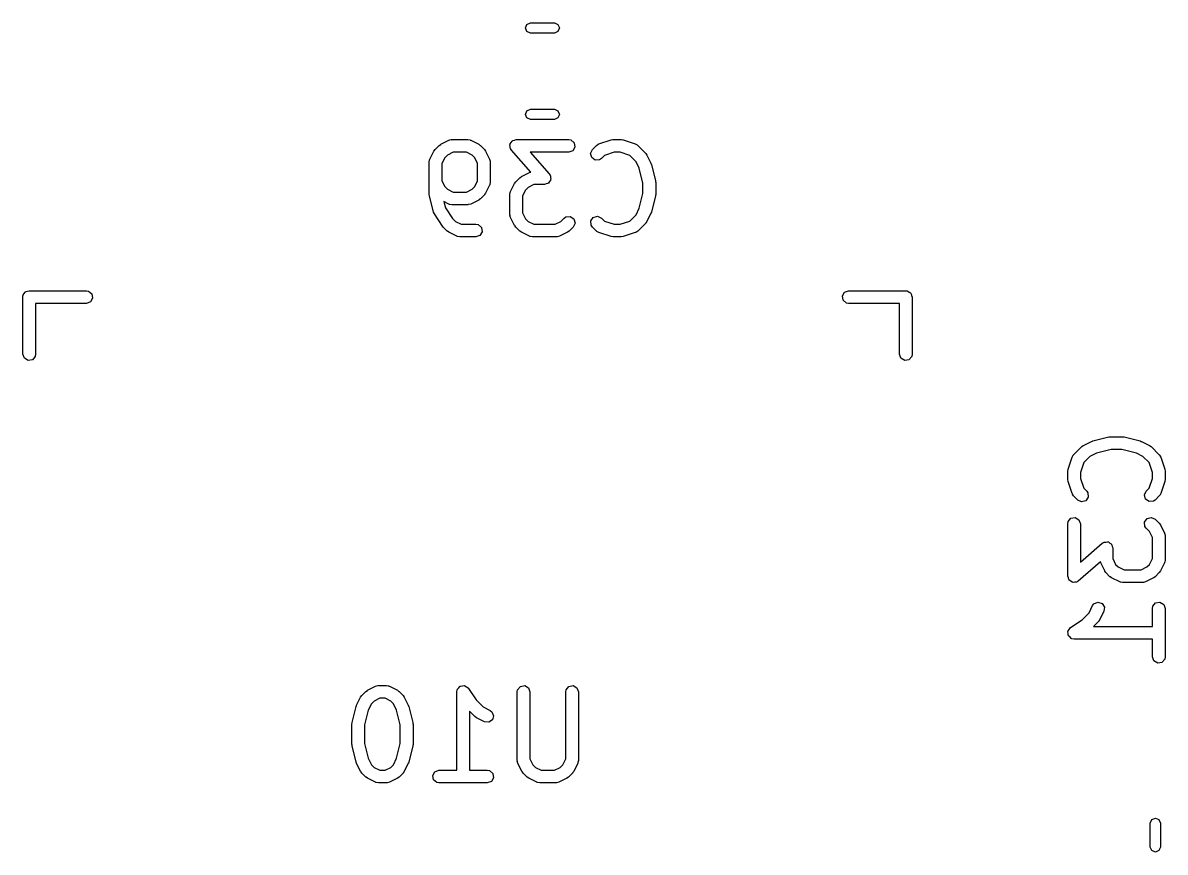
# Model space of a CAD drawing. Extents: x 0.17 to 5.44, y -2.52 to 1.79.
# Drawn here: x 2.283 to 2.814, y 1.152 to 1.537 of the extents above; entities that cross this region are included whole.
import ezdxf

# ---------------------------------------------------------------- set-up
doc = ezdxf.new("R2010")
doc.units = 0
doc.header["$MEASUREMENT"] = 0
doc.layers.add('BLACK', color=7, linetype='CONTINUOUS')

msp = doc.modelspace()

# ---------------------------------------------------------------- linework, layer by layer
at = {"layer": 'BLACK', "linetype": 'CONTINUOUS'}
for p, q in [((2.5171, 1.53508), (2.5178, 1.53675)), ((2.5178, 1.53341), (2.5171, 1.53508)), ((2.5178, 1.53675), (2.51947, 1.53744)), ((2.51947, 1.53744), (2.53053, 1.53744)), ((2.53053, 1.53744), (2.5322, 1.53675)), ((2.5322, 1.53675), (2.5329, 1.53508)), ((2.5329, 1.53508), (2.5322, 1.53341)), ((2.51947, 1.53272), (2.5178, 1.53341)), ((2.53053, 1.53272), (2.51947, 1.53272)), ((2.5322, 1.53341), (2.53053, 1.53272)), ((2.5171, 1.49492), (2.5178, 1.49659)), ((2.5178, 1.49325), (2.5171, 1.49492)), ((2.5178, 1.49659), (2.51947, 1.49728)), ((2.51947, 1.49256), (2.5178, 1.49325)), ((2.51947, 1.49728), (2.53053, 1.49728)), ((2.53053, 1.49256), (2.51947, 1.49256)), ((2.53053, 1.49728), (2.5322, 1.49659)), ((2.5322, 1.49325), (2.53053, 1.49256)), ((2.5322, 1.49659), (2.5329, 1.49492)), ((2.5329, 1.49492), (2.5322, 1.49325)), ((2.47775, 1.48103), (2.4815, 1.4829)), ((2.4815, 1.4829), (2.48248, 1.48319)), ((2.48248, 1.48319), (2.48265, 1.48315)), ((2.48265, 1.48315), (2.48282, 1.48321)), ((2.48282, 1.48321), (2.49032, 1.48321)), ((2.49032, 1.48321), (2.49133, 1.48304)), ((2.49133, 1.48304), (2.49146, 1.48292)), ((2.49146, 1.48292), (2.49164, 1.4829)), ((2.49164, 1.4829), (2.49539, 1.48103)), ((2.51002, 1.48121), (2.51052, 1.48183)), ((2.51052, 1.48183), (2.51092, 1.48252)), ((2.51092, 1.48252), (2.51114, 1.4826)), ((2.51114, 1.4826), (2.51129, 1.48279)), ((2.51129, 1.48279), (2.51207, 1.48294)), ((2.51207, 1.48294), (2.51281, 1.48321)), ((2.51281, 1.48321), (2.53719, 1.48321)), ((2.53719, 1.48321), (2.5382, 1.48304)), ((2.5382, 1.48304), (2.53974, 1.48174)), ((2.53974, 1.48174), (2.54009, 1.47975)), ((2.55125, 1.48119), (2.55687, 1.48306)), ((2.55687, 1.48306), (2.55775, 1.48319)), ((2.55775, 1.48319), (2.55781, 1.48321)), ((2.55781, 1.48321), (2.56156, 1.48321)), ((2.56156, 1.48321), (2.56243, 1.48306)), ((2.56243, 1.48306), (2.56249, 1.48306)), ((2.56249, 1.48306), (2.56812, 1.48119)), ((2.47268, 1.47408), (2.47455, 1.47783)), ((2.47455, 1.47783), (2.47508, 1.47854)), ((2.47508, 1.47854), (2.47511, 1.4786)), ((2.47511, 1.4786), (2.47698, 1.48047)), ((2.47698, 1.48047), (2.4777, 1.48098)), ((2.4777, 1.48098), (2.47775, 1.48103)), ((2.48351, 1.47731), (2.48082, 1.47596)), ((2.48962, 1.47731), (2.48351, 1.47731)), ((2.49232, 1.47596), (2.48962, 1.47731)), ((2.49539, 1.48103), (2.4961, 1.4805)), ((2.4961, 1.4805), (2.49615, 1.48047)), ((2.49615, 1.48047), (2.49803, 1.4786)), ((2.49803, 1.4786), (2.49854, 1.47788)), ((2.49854, 1.47788), (2.49858, 1.47783)), ((2.49858, 1.47783), (2.50046, 1.47408)), ((2.50991, 1.48077), (2.51002, 1.48098)), ((2.51004, 1.47999), (2.50991, 1.48077)), ((2.51002, 1.48098), (2.51002, 1.48121)), ((2.51006, 1.47919), (2.51004, 1.47999)), ((2.51024, 1.4789), (2.51006, 1.47919)), ((2.51026, 1.47878), (2.51024, 1.4789)), ((2.51036, 1.4787), (2.51026, 1.47878)), ((2.51059, 1.47832), (2.51036, 1.4787)), ((2.51956, 1.46807), (2.51059, 1.47832)), ((2.53719, 1.47731), (2.51932, 1.47731)), ((2.51932, 1.47731), (2.52816, 1.46721)), ((2.53908, 1.478), (2.53719, 1.47731)), ((2.54009, 1.47975), (2.53908, 1.478)), ((2.54737, 1.47677), (2.54822, 1.4786)), ((2.54789, 1.47482), (2.54737, 1.47677)), ((2.54822, 1.4786), (2.5501, 1.48047)), ((2.5501, 1.48047), (2.55094, 1.48106)), ((2.55094, 1.48106), (2.55111, 1.48108)), ((2.55111, 1.48108), (2.55125, 1.48119)), ((2.55829, 1.47731), (2.55378, 1.47581)), ((2.56108, 1.47731), (2.55829, 1.47731)), ((2.56559, 1.47581), (2.56108, 1.47731)), ((2.56812, 1.48119), (2.56902, 1.4807)), ((2.56902, 1.4807), (2.56911, 1.48055)), ((2.56911, 1.48055), (2.56927, 1.48047)), ((2.56927, 1.48047), (2.57302, 1.47672)), ((2.57302, 1.47672), (2.57353, 1.476)), ((2.47237, 1.47276), (2.47254, 1.47377)), ((2.47237, 1.45776), (2.47237, 1.47276)), ((2.47254, 1.47377), (2.47266, 1.47391)), ((2.47266, 1.47391), (2.47268, 1.47408)), ((2.47962, 1.47476), (2.47827, 1.47206)), ((2.47827, 1.47206), (2.47827, 1.46408)), ((2.48082, 1.47596), (2.47962, 1.47476)), ((2.49351, 1.47476), (2.49232, 1.47596)), ((2.49486, 1.47206), (2.49351, 1.47476)), ((2.49486, 1.46408), (2.49486, 1.47206)), ((2.50046, 1.47408), (2.50075, 1.4731)), ((2.50075, 1.4731), (2.50071, 1.47293)), ((2.50071, 1.47293), (2.50077, 1.47276)), ((2.50077, 1.47276), (2.50077, 1.46339)), ((2.54955, 1.47366), (2.54789, 1.47482)), ((2.55156, 1.47383), (2.54955, 1.47366)), ((2.5524, 1.47442), (2.55156, 1.47383)), ((2.55378, 1.47581), (2.5524, 1.47442)), ((2.56851, 1.47289), (2.56559, 1.47581)), ((2.57002, 1.46986), (2.56851, 1.47289)), ((2.57353, 1.476), (2.57357, 1.47596)), ((2.57357, 1.47596), (2.57545, 1.47221)), ((2.57545, 1.47221), (2.57559, 1.47172)), ((2.57559, 1.47172), (2.57567, 1.4716)), ((2.57567, 1.4716), (2.57755, 1.4641)), ((2.51448, 1.46548), (2.5152, 1.46598)), ((2.5152, 1.46598), (2.51524, 1.46603)), ((2.51524, 1.46603), (2.51899, 1.4679)), ((2.51899, 1.4679), (2.51956, 1.46807)), ((2.52816, 1.46721), (2.52839, 1.46683)), ((2.52839, 1.46683), (2.52849, 1.46674)), ((2.52849, 1.46674), (2.52852, 1.46662)), ((2.52852, 1.46662), (2.52869, 1.46633)), ((2.52869, 1.46633), (2.52871, 1.46553)), ((2.57173, 1.46302), (2.57002, 1.46986)), ((2.47827, 1.46408), (2.47962, 1.46139)), ((2.47962, 1.46139), (2.48082, 1.46019)), ((2.49232, 1.46019), (2.49351, 1.46139)), ((2.49351, 1.46139), (2.49486, 1.46408)), ((2.50046, 1.46207), (2.49858, 1.45832)), ((2.50048, 1.46224), (2.50046, 1.46207)), ((2.50059, 1.46238), (2.50048, 1.46224)), ((2.50077, 1.46339), (2.50059, 1.46238)), ((2.51017, 1.45908), (2.51205, 1.46283)), ((2.51205, 1.46283), (2.51257, 1.46354)), ((2.51257, 1.46354), (2.5126, 1.4636)), ((2.5126, 1.4636), (2.51448, 1.46548)), ((2.51831, 1.46096), (2.51712, 1.45976)), ((2.52101, 1.46231), (2.51831, 1.46096)), ((2.52594, 1.46231), (2.52101, 1.46231)), ((2.52669, 1.46258), (2.52594, 1.46231)), ((2.52747, 1.46274), (2.52669, 1.46258)), ((2.52761, 1.46292), (2.52747, 1.46274)), ((2.52784, 1.463), (2.52761, 1.46292)), ((2.52823, 1.46369), (2.52784, 1.463)), ((2.52873, 1.46431), (2.52823, 1.46369)), ((2.52871, 1.46553), (2.52885, 1.46475)), ((2.52885, 1.46475), (2.52873, 1.46455)), ((2.52873, 1.46455), (2.52873, 1.46431)), ((2.57173, 1.45813), (2.57173, 1.46302)), ((2.57755, 1.4641), (2.57759, 1.46352)), ((2.57759, 1.46352), (2.57763, 1.46339)), ((2.57763, 1.46339), (2.57763, 1.45776)), ((2.47241, 1.45764), (2.47237, 1.45776)), ((2.47245, 1.45705), (2.47241, 1.45764)), ((2.47433, 1.44955), (2.47245, 1.45705)), ((2.48082, 1.46019), (2.48351, 1.45884)), ((2.48351, 1.45884), (2.48962, 1.45884)), ((2.48962, 1.45884), (2.49232, 1.46019)), ((2.49539, 1.45512), (2.49164, 1.45325)), ((2.49543, 1.45517), (2.49539, 1.45512)), ((2.49615, 1.45568), (2.49543, 1.45517)), ((2.49803, 1.45755), (2.49615, 1.45568)), ((2.49806, 1.45761), (2.49803, 1.45755)), ((2.49858, 1.45832), (2.49806, 1.45761)), ((2.50986, 1.45776), (2.51004, 1.45877)), ((2.50986, 1.44839), (2.50986, 1.45776)), ((2.51004, 1.45877), (2.51015, 1.45891)), ((2.51015, 1.45891), (2.51017, 1.45908)), ((2.51712, 1.45976), (2.51577, 1.45707)), ((2.51577, 1.45707), (2.51577, 1.44909)), ((2.57002, 1.45129), (2.57173, 1.45813)), ((2.57755, 1.45705), (2.57567, 1.44955)), ((2.57763, 1.45776), (2.57753, 1.45718)), ((2.57753, 1.45718), (2.57755, 1.45705)), ((2.4815, 1.45325), (2.4792, 1.45439)), ((2.4792, 1.45439), (2.47993, 1.45148)), ((2.47993, 1.45148), (2.48324, 1.44652)), ((2.48167, 1.45323), (2.4815, 1.45325)), ((2.48181, 1.45311), (2.48167, 1.45323)), ((2.48282, 1.45294), (2.48181, 1.45311)), ((2.49032, 1.45294), (2.48282, 1.45294)), ((2.49048, 1.453), (2.49032, 1.45294)), ((2.49065, 1.45296), (2.49048, 1.453)), ((2.49164, 1.45325), (2.49065, 1.45296)), ((2.56851, 1.44826), (2.57002, 1.45129)), ((2.47434, 1.44953), (2.47433, 1.44955)), ((2.47474, 1.44863), (2.47434, 1.44953)), ((2.47849, 1.443), (2.47474, 1.44863)), ((2.48324, 1.44652), (2.48457, 1.44519)), ((2.48457, 1.44519), (2.48726, 1.44384)), ((2.50992, 1.44822), (2.50986, 1.44839)), ((2.50988, 1.44805), (2.50992, 1.44822)), ((2.51017, 1.44707), (2.50988, 1.44805)), ((2.51205, 1.44332), (2.51017, 1.44707)), ((2.51577, 1.44909), (2.51712, 1.44639)), ((2.51712, 1.44639), (2.51831, 1.44519)), ((2.51831, 1.44519), (2.52101, 1.44384)), ((2.53086, 1.44384), (2.53356, 1.44519)), ((2.53356, 1.44519), (2.5351, 1.44673)), ((2.5351, 1.44673), (2.53594, 1.44732)), ((2.53594, 1.44732), (2.53795, 1.44749)), ((2.53795, 1.44749), (2.5396, 1.44633)), ((2.54013, 1.44438), (2.53927, 1.44255)), ((2.5396, 1.44633), (2.54013, 1.44438)), ((2.54746, 1.4454), (2.54862, 1.44706)), ((2.54763, 1.44339), (2.54746, 1.4454)), ((2.54862, 1.44706), (2.55057, 1.44758)), ((2.55057, 1.44758), (2.5524, 1.44673)), ((2.5524, 1.44673), (2.55378, 1.44535)), ((2.55378, 1.44535), (2.55829, 1.44384)), ((2.56108, 1.44384), (2.56559, 1.44535)), ((2.56559, 1.44535), (2.56851, 1.44826)), ((2.57302, 1.44443), (2.56927, 1.44068)), ((2.57305, 1.44449), (2.57302, 1.44443)), ((2.57357, 1.44519), (2.57305, 1.44449)), ((2.57545, 1.44894), (2.57357, 1.44519)), ((2.57546, 1.44908), (2.57545, 1.44894)), ((2.57567, 1.44955), (2.57546, 1.44908)), ((2.4786, 1.44292), (2.47849, 1.443)), ((2.47886, 1.44255), (2.4786, 1.44292)), ((2.48073, 1.44068), (2.47886, 1.44255)), ((2.48079, 1.44065), (2.48073, 1.44068)), ((2.4815, 1.44012), (2.48079, 1.44065)), ((2.48525, 1.43825), (2.4815, 1.44012)), ((2.48726, 1.44384), (2.49407, 1.44384)), ((2.49407, 1.44384), (2.49508, 1.44367)), ((2.49508, 1.44367), (2.49662, 1.44237)), ((2.49697, 1.44038), (2.49596, 1.43863)), ((2.49662, 1.44237), (2.49697, 1.44038)), ((2.51209, 1.44328), (2.51205, 1.44332)), ((2.5126, 1.44255), (2.51209, 1.44328)), ((2.51448, 1.44068), (2.5126, 1.44255)), ((2.51453, 1.44065), (2.51448, 1.44068)), ((2.51524, 1.44012), (2.51453, 1.44065)), ((2.51899, 1.43825), (2.51524, 1.44012)), ((2.52101, 1.44384), (2.53086, 1.44384)), ((2.53663, 1.44012), (2.53288, 1.43825)), ((2.53668, 1.44017), (2.53663, 1.44012)), ((2.5374, 1.44068), (2.53668, 1.44017)), ((2.53927, 1.44255), (2.5374, 1.44068)), ((2.54822, 1.44255), (2.54763, 1.44339)), ((2.5501, 1.44068), (2.54822, 1.44255)), ((2.55026, 1.4406), (2.5501, 1.44068)), ((2.55035, 1.44045), (2.55026, 1.4406)), ((2.55125, 1.43996), (2.55035, 1.44045)), ((2.55687, 1.43809), (2.55125, 1.43996)), ((2.55829, 1.44384), (2.56108, 1.44384)), ((2.56812, 1.43996), (2.56249, 1.43809)), ((2.56825, 1.44007), (2.56812, 1.43996)), ((2.56843, 1.44009), (2.56825, 1.44007)), ((2.56927, 1.44068), (2.56843, 1.44009)), ((2.48542, 1.43823), (2.48525, 1.43825)), ((2.48556, 1.43812), (2.48542, 1.43823)), ((2.48657, 1.43794), (2.48556, 1.43812)), ((2.49407, 1.43794), (2.48657, 1.43794)), ((2.49596, 1.43863), (2.49407, 1.43794)), ((2.51917, 1.43823), (2.51899, 1.43825)), ((2.5193, 1.43812), (2.51917, 1.43823)), ((2.52031, 1.43794), (2.5193, 1.43812)), ((2.53156, 1.43794), (2.52031, 1.43794)), ((2.53173, 1.438), (2.53156, 1.43794)), ((2.5319, 1.43796), (2.53173, 1.438)), ((2.53288, 1.43825), (2.5319, 1.43796)), ((2.55694, 1.43809), (2.55687, 1.43809)), ((2.55781, 1.43794), (2.55694, 1.43809)), ((2.56156, 1.43794), (2.55781, 1.43794)), ((2.56162, 1.43796), (2.56156, 1.43794)), ((2.56249, 1.43809), (2.56162, 1.43796)), ((2.28477, 1.41239), (2.28494, 1.4126)), ((2.28494, 1.4126), (2.2857, 1.41273)), ((2.2857, 1.41273), (2.28642, 1.41299)), ((2.28642, 1.41299), (2.31299, 1.41299)), ((2.31299, 1.41299), (2.314, 1.41281)), ((2.314, 1.41281), (2.31555, 1.41152)), ((2.66542, 1.4123), (2.66732, 1.41299)), ((2.66732, 1.41299), (2.6939, 1.41299)), ((2.6939, 1.41299), (2.69428, 1.41292)), ((2.69428, 1.41292), (2.69441, 1.41295)), ((2.69441, 1.41295), (2.69452, 1.41288)), ((2.69452, 1.41288), (2.69491, 1.41281)), ((2.69491, 1.41281), (2.6955, 1.41232)), ((2.28346, 1.41004), (2.28353, 1.41042)), ((2.28346, 1.38346), (2.28346, 1.41004)), ((2.28351, 1.41055), (2.28357, 1.41067)), ((2.28353, 1.41042), (2.28351, 1.41055)), ((2.28357, 1.41067), (2.28364, 1.41105)), ((2.28364, 1.41105), (2.28414, 1.41164)), ((2.28414, 1.41164), (2.28452, 1.4123)), ((2.28452, 1.4123), (2.28477, 1.41239)), ((2.31489, 1.40778), (2.31299, 1.40709)), ((2.3159, 1.40953), (2.31489, 1.40778)), ((2.31555, 1.41152), (2.3159, 1.40953)), ((2.66441, 1.41055), (2.66542, 1.4123)), ((2.66477, 1.40856), (2.66441, 1.41055)), ((2.66631, 1.40726), (2.66477, 1.40856)), ((2.66732, 1.40709), (2.66631, 1.40726)), ((2.6955, 1.41232), (2.69616, 1.41194)), ((2.69616, 1.41194), (2.69625, 1.41169)), ((2.69625, 1.41169), (2.69645, 1.41152)), ((2.69645, 1.41152), (2.69659, 1.41076)), ((2.69659, 1.41076), (2.69685, 1.41004)), ((2.69685, 1.41004), (2.69685, 1.38346)), ((2.31299, 1.40709), (2.28937, 1.40709)), ((2.28937, 1.40709), (2.28937, 1.38346)), ((2.69094, 1.40709), (2.66732, 1.40709)), ((2.69094, 1.38346), (2.69094, 1.40709)), ((2.28416, 1.38157), (2.28346, 1.38346)), ((2.2859, 1.38056), (2.28416, 1.38157)), ((2.28789, 1.38091), (2.2859, 1.38056)), ((2.28919, 1.38245), (2.28789, 1.38091)), ((2.28937, 1.38346), (2.28919, 1.38245)), ((2.69164, 1.38157), (2.69094, 1.38346)), ((2.69338, 1.38056), (2.69164, 1.38157)), ((2.69537, 1.38091), (2.69338, 1.38056)), ((2.69667, 1.38245), (2.69537, 1.38091)), ((2.69685, 1.38346), (2.69667, 1.38245)), ((2.7808, 1.34317), (2.7883, 1.34505)), ((2.7883, 1.34505), (2.78889, 1.34509)), ((2.78889, 1.34509), (2.78901, 1.34513)), ((2.78901, 1.34513), (2.79464, 1.34513)), ((2.79464, 1.34513), (2.79522, 1.34503)), ((2.79522, 1.34503), (2.79535, 1.34505)), ((2.79535, 1.34505), (2.80285, 1.34317)), ((2.77193, 1.33677), (2.77568, 1.34052)), ((2.77568, 1.34052), (2.7764, 1.34103)), ((2.7764, 1.34103), (2.77644, 1.34107)), ((2.77644, 1.34107), (2.78019, 1.34295)), ((2.78019, 1.34295), (2.78068, 1.34309)), ((2.78068, 1.34309), (2.7808, 1.34317)), ((2.78938, 1.33923), (2.78255, 1.33752)), ((2.79427, 1.33923), (2.78938, 1.33923)), ((2.80111, 1.33752), (2.79427, 1.33923)), ((2.80285, 1.34317), (2.80332, 1.34296)), ((2.80332, 1.34296), (2.80346, 1.34295)), ((2.80346, 1.34295), (2.80721, 1.34107)), ((2.80721, 1.34107), (2.80792, 1.34055)), ((2.80792, 1.34055), (2.80797, 1.34052)), ((2.80797, 1.34052), (2.81172, 1.33677)), ((2.76934, 1.32999), (2.77121, 1.33562)), ((2.77121, 1.33562), (2.7717, 1.33652)), ((2.7717, 1.33652), (2.77185, 1.33661)), ((2.77185, 1.33661), (2.77193, 1.33677)), ((2.7766, 1.33309), (2.77509, 1.32858)), ((2.77951, 1.336), (2.7766, 1.33309)), ((2.78255, 1.33752), (2.77951, 1.336)), ((2.80414, 1.336), (2.80111, 1.33752)), ((2.80706, 1.33309), (2.80414, 1.336)), ((2.80856, 1.32858), (2.80706, 1.33309)), ((2.81172, 1.33677), (2.81231, 1.33593)), ((2.81231, 1.33593), (2.81233, 1.33575)), ((2.81233, 1.33575), (2.81244, 1.33562)), ((2.81244, 1.33562), (2.81431, 1.32999)), ((2.76919, 1.32906), (2.76934, 1.32993)), ((2.76919, 1.32531), (2.76919, 1.32906)), ((2.76934, 1.32993), (2.76934, 1.32999)), ((2.77509, 1.32858), (2.77509, 1.32579)), ((2.80856, 1.32579), (2.80856, 1.32858)), ((2.81431, 1.32999), (2.81444, 1.32912)), ((2.81444, 1.32912), (2.81446, 1.32906)), ((2.81446, 1.32906), (2.81446, 1.32531)), ((2.76921, 1.32525), (2.76919, 1.32531)), ((2.76934, 1.32437), (2.76921, 1.32525)), ((2.77121, 1.31875), (2.76934, 1.32437)), ((2.77509, 1.32579), (2.7766, 1.32128)), ((2.80706, 1.32128), (2.80856, 1.32579)), ((2.81431, 1.32437), (2.81244, 1.31875)), ((2.81446, 1.32531), (2.81431, 1.32444)), ((2.81431, 1.32444), (2.81431, 1.32437)), ((2.77132, 1.31861), (2.77121, 1.31875)), ((2.77134, 1.31844), (2.77132, 1.31861)), ((2.77193, 1.3176), (2.77134, 1.31844)), ((2.7738, 1.31572), (2.77193, 1.3176)), ((2.7766, 1.32128), (2.77798, 1.3199)), ((2.77874, 1.31705), (2.77758, 1.31539)), ((2.77798, 1.3199), (2.77857, 1.31906)), ((2.77857, 1.31906), (2.77874, 1.31705)), ((2.80482, 1.31807), (2.80567, 1.3199)), ((2.80534, 1.31612), (2.80482, 1.31807)), ((2.80567, 1.3199), (2.80706, 1.32128)), ((2.81172, 1.3176), (2.80985, 1.31572)), ((2.8118, 1.31776), (2.81172, 1.3176)), ((2.81195, 1.31785), (2.8118, 1.31776)), ((2.81244, 1.31875), (2.81195, 1.31785)), ((2.77563, 1.31487), (2.7738, 1.31572)), ((2.77758, 1.31539), (2.77563, 1.31487)), ((2.807, 1.31496), (2.80534, 1.31612)), ((2.80901, 1.31513), (2.807, 1.31496)), ((2.80985, 1.31572), (2.80901, 1.31513)), ((2.76937, 1.3057), (2.77066, 1.30724)), ((2.77066, 1.30724), (2.77265, 1.30759)), ((2.77265, 1.30759), (2.7744, 1.30658)), ((2.7744, 1.30658), (2.77509, 1.30469)), ((2.80491, 1.30545), (2.80607, 1.3071)), ((2.80607, 1.3071), (2.80802, 1.30763)), ((2.80802, 1.30763), (2.80985, 1.30677)), ((2.80985, 1.30677), (2.81172, 1.3049)), ((2.76919, 1.30469), (2.76937, 1.3057)), ((2.76919, 1.28031), (2.76919, 1.30469)), ((2.77509, 1.30469), (2.77509, 1.28682)), ((2.80509, 1.30344), (2.80491, 1.30545)), ((2.80567, 1.3026), (2.80509, 1.30344)), ((2.80721, 1.30106), (2.80567, 1.3026)), ((2.80856, 1.29836), (2.80721, 1.30106)), ((2.81172, 1.3049), (2.81223, 1.30418)), ((2.81223, 1.30418), (2.81228, 1.30413)), ((2.81228, 1.30413), (2.81415, 1.30038)), ((2.77509, 1.28682), (2.78519, 1.29566)), ((2.78519, 1.29566), (2.78557, 1.29589)), ((2.78557, 1.29589), (2.78566, 1.29599)), ((2.78566, 1.29599), (2.78578, 1.29602)), ((2.78578, 1.29602), (2.78607, 1.29619)), ((2.78607, 1.29619), (2.78687, 1.29621)), ((2.78687, 1.29621), (2.78765, 1.29635)), ((2.78765, 1.29635), (2.78786, 1.29623)), ((2.78786, 1.29623), (2.78809, 1.29623)), ((2.78809, 1.29623), (2.78871, 1.29573)), ((2.78871, 1.29573), (2.7894, 1.29534)), ((2.80856, 1.28851), (2.80856, 1.29836)), ((2.81415, 1.30038), (2.81444, 1.2994)), ((2.81444, 1.2994), (2.8144, 1.29923)), ((2.8144, 1.29923), (2.81446, 1.29906)), ((2.81446, 1.29906), (2.81446, 1.28781)), ((2.7894, 1.29534), (2.78948, 1.29511)), ((2.78948, 1.29511), (2.78967, 1.29497)), ((2.78967, 1.29497), (2.78982, 1.29419)), ((2.78982, 1.29419), (2.79009, 1.29344)), ((2.79009, 1.29344), (2.79009, 1.28851)), ((2.78433, 1.28706), (2.77409, 1.27809)), ((2.7845, 1.28649), (2.78433, 1.28706)), ((2.78637, 1.28274), (2.7845, 1.28649)), ((2.79009, 1.28851), (2.79144, 1.28581)), ((2.79144, 1.28581), (2.79264, 1.28462)), ((2.80601, 1.28462), (2.80721, 1.28581)), ((2.80721, 1.28581), (2.80856, 1.28851)), ((2.81415, 1.28649), (2.81228, 1.28274)), ((2.81417, 1.28667), (2.81415, 1.28649)), ((2.81429, 1.2868), (2.81417, 1.28667)), ((2.81446, 1.28781), (2.81429, 1.2868)), ((2.76946, 1.27957), (2.76919, 1.28031)), ((2.78642, 1.2827), (2.78637, 1.28274)), ((2.78693, 1.28198), (2.78642, 1.2827)), ((2.7888, 1.2801), (2.78693, 1.28198)), ((2.78886, 1.28007), (2.7888, 1.2801)), ((2.78957, 1.27955), (2.78886, 1.28007)), ((2.79264, 1.28462), (2.79534, 1.28327)), ((2.79534, 1.28327), (2.80331, 1.28327)), ((2.80331, 1.28327), (2.80601, 1.28462)), ((2.80985, 1.2801), (2.80913, 1.27959)), ((2.81172, 1.28198), (2.80985, 1.2801)), ((2.81175, 1.28203), (2.81172, 1.28198)), ((2.81228, 1.28274), (2.81175, 1.28203)), ((2.76961, 1.27879), (2.76946, 1.27957)), ((2.7698, 1.27864), (2.76961, 1.27879)), ((2.76988, 1.27842), (2.7698, 1.27864)), ((2.77057, 1.27802), (2.76988, 1.27842)), ((2.77119, 1.27752), (2.77057, 1.27802)), ((2.77142, 1.27752), (2.77119, 1.27752)), ((2.77163, 1.27741), (2.77142, 1.27752)), ((2.77241, 1.27754), (2.77163, 1.27741)), ((2.77321, 1.27756), (2.77241, 1.27754)), ((2.7735, 1.27774), (2.77321, 1.27756)), ((2.77362, 1.27776), (2.7735, 1.27774)), ((2.77371, 1.27786), (2.77362, 1.27776)), ((2.77409, 1.27809), (2.77371, 1.27786)), ((2.79332, 1.27767), (2.78957, 1.27955)), ((2.79349, 1.27765), (2.79332, 1.27767)), ((2.79363, 1.27754), (2.79349, 1.27765)), ((2.79464, 1.27736), (2.79363, 1.27754)), ((2.80401, 1.27736), (2.79464, 1.27736)), ((2.80418, 1.27742), (2.80401, 1.27736)), ((2.80435, 1.27738), (2.80418, 1.27742)), ((2.80533, 1.27767), (2.80435, 1.27738)), ((2.80908, 1.27955), (2.80533, 1.27767)), ((2.80913, 1.27959), (2.80908, 1.27955)), ((2.77909, 1.26332), (2.78075, 1.26664)), ((2.78075, 1.26664), (2.78136, 1.26746)), ((2.78136, 1.26746), (2.78321, 1.26826)), ((2.78321, 1.26826), (2.78515, 1.26769)), ((2.78603, 1.264), (2.78416, 1.26025)), ((2.78515, 1.26769), (2.78626, 1.266)), ((2.78626, 1.266), (2.78603, 1.264)), ((2.80856, 1.26532), (2.80874, 1.26633)), ((2.80856, 1.25702), (2.80856, 1.26532)), ((2.80874, 1.26633), (2.81003, 1.26787)), ((2.81003, 1.26787), (2.81202, 1.26822)), ((2.81202, 1.26822), (2.81377, 1.26721)), ((2.81377, 1.26721), (2.81446, 1.26532)), ((2.81446, 1.26532), (2.81446, 1.24282)), ((2.7705, 1.25652), (2.77588, 1.26011)), ((2.77588, 1.26011), (2.77909, 1.26332)), ((2.7836, 1.25948), (2.78114, 1.25702)), ((2.78363, 1.25954), (2.7836, 1.25948)), ((2.78416, 1.26025), (2.78363, 1.25954)), ((2.76923, 1.25458), (2.76932, 1.25473)), ((2.76938, 1.25374), (2.76923, 1.25458)), ((2.76931, 1.2549), (2.76981, 1.25559)), ((2.76932, 1.25473), (2.76931, 1.2549)), ((2.76944, 1.25288), (2.76938, 1.25374)), ((2.76981, 1.25559), (2.77024, 1.25633)), ((2.77024, 1.25633), (2.7704, 1.25639)), ((2.7704, 1.25639), (2.7705, 1.25652)), ((2.78114, 1.25702), (2.80856, 1.25702)), ((2.76955, 1.25276), (2.76944, 1.25288)), ((2.76958, 1.25259), (2.76955, 1.25276)), ((2.77024, 1.25204), (2.76958, 1.25259)), ((2.77083, 1.25142), (2.77024, 1.25204)), ((2.771, 1.2514), (2.77083, 1.25142)), ((2.77113, 1.25129), (2.771, 1.2514)), ((2.77214, 1.25111), (2.77113, 1.25129)), ((2.80856, 1.25111), (2.77214, 1.25111)), ((2.80856, 1.24282), (2.80856, 1.25111)), ((2.80925, 1.24092), (2.80856, 1.24282)), ((2.81446, 1.24282), (2.81429, 1.24181)), ((2.811, 1.23991), (2.80925, 1.24092)), ((2.81299, 1.24026), (2.811, 1.23991)), ((2.81429, 1.24181), (2.81299, 1.24026)), ((2.44104, 1.2249), (2.44292, 1.22677)), ((2.44292, 1.22677), (2.44364, 1.22728)), ((2.44364, 1.22728), (2.44369, 1.22733)), ((2.44369, 1.22733), (2.44743, 1.2292)), ((2.44743, 1.2292), (2.44842, 1.22949)), ((2.44842, 1.22949), (2.44859, 1.22945)), ((2.44859, 1.22945), (2.44876, 1.22951)), ((2.44876, 1.22951), (2.4525, 1.22951)), ((2.4525, 1.22951), (2.45351, 1.22933)), ((2.45351, 1.22933), (2.45365, 1.22922)), ((2.45365, 1.22922), (2.45383, 1.2292)), ((2.45383, 1.2292), (2.45757, 1.22733)), ((2.45757, 1.22733), (2.45828, 1.2268)), ((2.45828, 1.2268), (2.45834, 1.22677)), ((2.45834, 1.22677), (2.46022, 1.2249)), ((2.48517, 1.22656), (2.48535, 1.22757)), ((2.48535, 1.22757), (2.48546, 1.2277)), ((2.48546, 1.2277), (2.48548, 1.22787)), ((2.48548, 1.22787), (2.4861, 1.22846)), ((2.4861, 1.22846), (2.48665, 1.22912)), ((2.48665, 1.22912), (2.48682, 1.22915)), ((2.48682, 1.22915), (2.48694, 1.22926)), ((2.48694, 1.22926), (2.48779, 1.22932)), ((2.48779, 1.22932), (2.48864, 1.22947)), ((2.48864, 1.22947), (2.48879, 1.22938)), ((2.48879, 1.22938), (2.48895, 1.22939)), ((2.48895, 1.22939), (2.48964, 1.22889)), ((2.48964, 1.22889), (2.49039, 1.22846)), ((2.49039, 1.22846), (2.49045, 1.2283)), ((2.49045, 1.2283), (2.49058, 1.2282)), ((2.49058, 1.2282), (2.49417, 1.22282)), ((2.51329, 1.22656), (2.51347, 1.22757)), ((2.51347, 1.22757), (2.51477, 1.22912)), ((2.51477, 1.22912), (2.51676, 1.22947)), ((2.51676, 1.22947), (2.51851, 1.22846)), ((2.51851, 1.22846), (2.5192, 1.22656)), ((2.53579, 1.22656), (2.53597, 1.22757)), ((2.53597, 1.22757), (2.53727, 1.22912)), ((2.53727, 1.22912), (2.53926, 1.22947)), ((2.53926, 1.22947), (2.54101, 1.22846)), ((2.54101, 1.22846), (2.5417, 1.22656)), ((2.43862, 1.22038), (2.44049, 1.22413)), ((2.44049, 1.22413), (2.44102, 1.22484)), ((2.44102, 1.22484), (2.44104, 1.2249)), ((2.44675, 1.22226), (2.44556, 1.22106)), ((2.44945, 1.22361), (2.44675, 1.22226)), ((2.45181, 1.22361), (2.44945, 1.22361)), ((2.45451, 1.22226), (2.45181, 1.22361)), ((2.4557, 1.22106), (2.45451, 1.22226)), ((2.46022, 1.2249), (2.46072, 1.22418)), ((2.46072, 1.22418), (2.46077, 1.22413)), ((2.46077, 1.22413), (2.46264, 1.22038)), ((2.48517, 1.19014), (2.48517, 1.22656)), ((2.49417, 1.22282), (2.49737, 1.21961)), ((2.51329, 1.19469), (2.51329, 1.22656)), ((2.5192, 1.22656), (2.5192, 1.19539)), ((2.53579, 1.19539), (2.53579, 1.22656)), ((2.5417, 1.22656), (2.5417, 1.19469)), ((2.43652, 1.21228), (2.43839, 1.21978)), ((2.43839, 1.21978), (2.4386, 1.22024)), ((2.4386, 1.22024), (2.43862, 1.22038)), ((2.44404, 1.21803), (2.44233, 1.2112)), ((2.44556, 1.22106), (2.44404, 1.21803)), ((2.45722, 1.21803), (2.4557, 1.22106)), ((2.45893, 1.2112), (2.45722, 1.21803)), ((2.46264, 1.22038), (2.46279, 1.21989)), ((2.46279, 1.21989), (2.46287, 1.21978)), ((2.46287, 1.21978), (2.46474, 1.21228)), ((2.49354, 1.2151), (2.49108, 1.21756)), ((2.49108, 1.21756), (2.49108, 1.19014)), ((2.49737, 1.21961), (2.50069, 1.21795)), ((2.50069, 1.21795), (2.50152, 1.21734)), ((2.50152, 1.21734), (2.50232, 1.21549)), ((2.43643, 1.21156), (2.43653, 1.21214)), ((2.43643, 1.20219), (2.43643, 1.21156)), ((2.43653, 1.21214), (2.43652, 1.21228)), ((2.44233, 1.2112), (2.44233, 1.20255)), ((2.45893, 1.20255), (2.45893, 1.2112)), ((2.46474, 1.21228), (2.46478, 1.21169)), ((2.46478, 1.21169), (2.46483, 1.21156)), ((2.46483, 1.21156), (2.46483, 1.20219)), ((2.49359, 1.21507), (2.49354, 1.2151)), ((2.4943, 1.21454), (2.49359, 1.21507)), ((2.49805, 1.21267), (2.4943, 1.21454)), ((2.50006, 1.21244), (2.49805, 1.21267)), ((2.50175, 1.21355), (2.50006, 1.21244)), ((2.50232, 1.21549), (2.50175, 1.21355)), ((2.43648, 1.20206), (2.43643, 1.20219)), ((2.43652, 1.20147), (2.43648, 1.20206)), ((2.43839, 1.19397), (2.43652, 1.20147)), ((2.44233, 1.20255), (2.44404, 1.19572)), ((2.45722, 1.19572), (2.45893, 1.20255)), ((2.46474, 1.20147), (2.46287, 1.19397)), ((2.46483, 1.20219), (2.46473, 1.20161)), ((2.46473, 1.20161), (2.46474, 1.20147)), ((2.44404, 1.19572), (2.44556, 1.19269)), ((2.4557, 1.19269), (2.45722, 1.19572)), ((2.5192, 1.19539), (2.52055, 1.19269)), ((2.53444, 1.19269), (2.53579, 1.19539)), ((2.43847, 1.19386), (2.43839, 1.19397)), ((2.43862, 1.19337), (2.43847, 1.19386)), ((2.44049, 1.18962), (2.43862, 1.19337)), ((2.44054, 1.18957), (2.44049, 1.18962)), ((2.44104, 1.18885), (2.44054, 1.18957)), ((2.44556, 1.19269), (2.44675, 1.19149)), ((2.44675, 1.19149), (2.44945, 1.19014)), ((2.44945, 1.19014), (2.45181, 1.19014)), ((2.45181, 1.19014), (2.45451, 1.19149)), ((2.45451, 1.19149), (2.4557, 1.19269)), ((2.46077, 1.18962), (2.46024, 1.18891)), ((2.46264, 1.19337), (2.46077, 1.18962)), ((2.46266, 1.19351), (2.46264, 1.19337)), ((2.46287, 1.19397), (2.46266, 1.19351)), ((2.47397, 1.1877), (2.47498, 1.18945)), ((2.47498, 1.18945), (2.47688, 1.19014)), ((2.47688, 1.19014), (2.48517, 1.19014)), ((2.49108, 1.19014), (2.49937, 1.19014)), ((2.49937, 1.19014), (2.50038, 1.18996)), ((2.50038, 1.18996), (2.50193, 1.18867)), ((2.51335, 1.19452), (2.51329, 1.19469)), ((2.51331, 1.19435), (2.51335, 1.19452)), ((2.51361, 1.19337), (2.51331, 1.19435)), ((2.51548, 1.18962), (2.51361, 1.19337)), ((2.51553, 1.18957), (2.51548, 1.18962)), ((2.51603, 1.18885), (2.51553, 1.18957)), ((2.52055, 1.19269), (2.52175, 1.19149)), ((2.52175, 1.19149), (2.52444, 1.19014)), ((2.52444, 1.19014), (2.53055, 1.19014)), ((2.53055, 1.19014), (2.53325, 1.19149)), ((2.53325, 1.19149), (2.53444, 1.19269)), ((2.53951, 1.18962), (2.53898, 1.18891)), ((2.54138, 1.19337), (2.53951, 1.18962)), ((2.54141, 1.19354), (2.54138, 1.19337)), ((2.54152, 1.19368), (2.54141, 1.19354)), ((2.5417, 1.19469), (2.54152, 1.19368)), ((2.44292, 1.18698), (2.44104, 1.18885)), ((2.44298, 1.18695), (2.44292, 1.18698)), ((2.44369, 1.18642), (2.44298, 1.18695)), ((2.44743, 1.18455), (2.44369, 1.18642)), ((2.44761, 1.18453), (2.44743, 1.18455)), ((2.44775, 1.18442), (2.44761, 1.18453)), ((2.44876, 1.18424), (2.44775, 1.18442)), ((2.4525, 1.18424), (2.44876, 1.18424)), ((2.45267, 1.1843), (2.4525, 1.18424)), ((2.45284, 1.18426), (2.45267, 1.1843)), ((2.45383, 1.18455), (2.45284, 1.18426)), ((2.45757, 1.18642), (2.45383, 1.18455)), ((2.45762, 1.18647), (2.45757, 1.18642)), ((2.45834, 1.18698), (2.45762, 1.18647)), ((2.46022, 1.18885), (2.45834, 1.18698)), ((2.46024, 1.18891), (2.46022, 1.18885)), ((2.47432, 1.18571), (2.47397, 1.1877)), ((2.47587, 1.18442), (2.47432, 1.18571)), ((2.47688, 1.18424), (2.47587, 1.18442)), ((2.49937, 1.18424), (2.47688, 1.18424)), ((2.50127, 1.18493), (2.49937, 1.18424)), ((2.50228, 1.18668), (2.50127, 1.18493)), ((2.50193, 1.18867), (2.50228, 1.18668)), ((2.51791, 1.18698), (2.51603, 1.18885)), ((2.51797, 1.18695), (2.51791, 1.18698)), ((2.51868, 1.18642), (2.51797, 1.18695)), ((2.52243, 1.18455), (2.51868, 1.18642)), ((2.5226, 1.18453), (2.52243, 1.18455)), ((2.52274, 1.18442), (2.5226, 1.18453)), ((2.52375, 1.18424), (2.52274, 1.18442)), ((2.53124, 1.18424), (2.52375, 1.18424)), ((2.53141, 1.1843), (2.53124, 1.18424)), ((2.53158, 1.18426), (2.53141, 1.1843)), ((2.53257, 1.18455), (2.53158, 1.18426)), ((2.53631, 1.18642), (2.53257, 1.18455)), ((2.53636, 1.18647), (2.53631, 1.18642)), ((2.53708, 1.18698), (2.53636, 1.18647)), ((2.53896, 1.18885), (2.53708, 1.18698)), ((2.53898, 1.18891), (2.53896, 1.18885)), ((2.80756, 1.16553), (2.80825, 1.1672)), ((2.80756, 1.15447), (2.80756, 1.16553)), ((2.80825, 1.1672), (2.80992, 1.1679)), ((2.80992, 1.1679), (2.81159, 1.1672)), ((2.81159, 1.1672), (2.81228, 1.16553)), ((2.81228, 1.16553), (2.81228, 1.15447)), ((2.80825, 1.1528), (2.80756, 1.15447)), ((2.80992, 1.1521), (2.80825, 1.1528)), ((2.81159, 1.1528), (2.80992, 1.1521)), ((2.81228, 1.15447), (2.81159, 1.1528))]:
    msp.add_line(p, q, dxfattribs=at)

doc.saveas('drawing.dxf')
